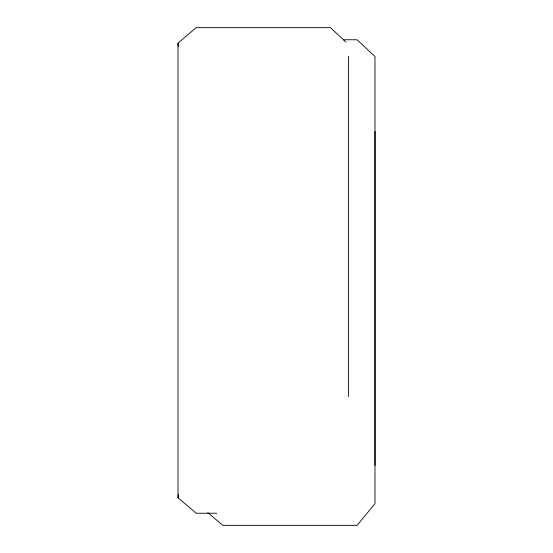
<?xml version="1.0" encoding="UTF-8"?>
<svg xmlns="http://www.w3.org/2000/svg" width="553" height="553" viewBox="0 0 553 553"><rect width="100%" height="100%" fill="white"/><g stroke="black" fill="none" stroke-linecap="round" stroke-linejoin="round"><path stroke-width="0.83" d="M216.838 513.232L196.177 513.232L178.004 497.762L178.004 43.127L196.177 27.65L330.487 27.65L345.929 42.09M348.404 396.397L348.404 56.302M374.996 465.426L374.996 131.31M178.004 497.762L178.315 494.361M343.302 39.768L357.079 39.768L374.996 56.517L374.996 503.659L357.079 525.35L222.769 525.35L207.845 512.638M178.004 43.127L178.315 46.514"/></g></svg>
